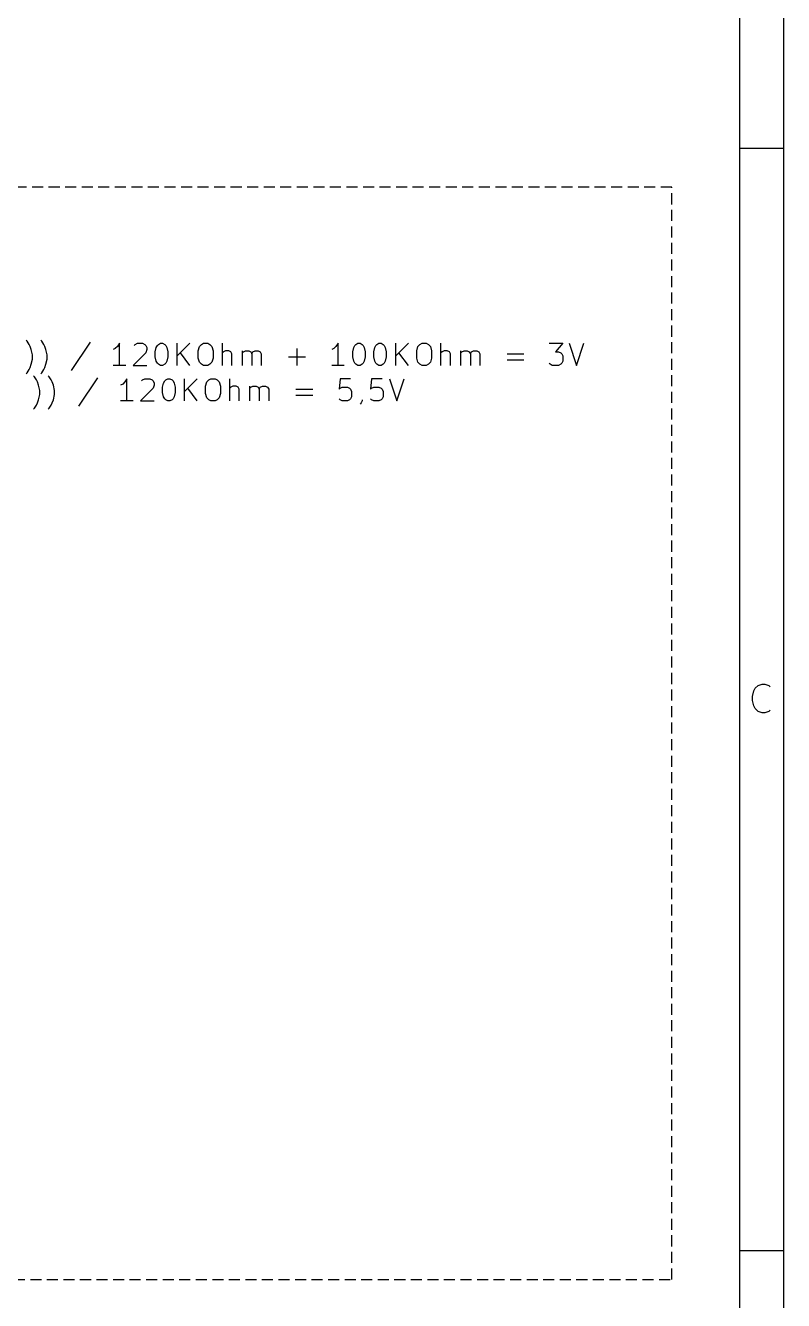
# Model space of a CAD drawing. Header units: millimetres. Extents: x 10 to 287, y -200 to -10.
# Drawn here: x 252.6 to 287, y -162.2 to -104.4 of the extents above; entities that cross this region are included whole.
import ezdxf

# ---------------------------------------------------------------- set-up
doc = ezdxf.new("R2010")
doc.units = ezdxf.units.MM
doc.linetypes.add('DASHED', pattern=[0.75, 0.5, -0.25])
doc.layers.add('LIGHTBLUE', color=172, linetype='CONTINUOUS')
doc.layers.add('RED', color=14, linetype='CONTINUOUS')

msp = doc.modelspace()

# ---------------------------------------------------------------- linework, layer by layer
at = {"layer": 'LIGHTBLUE', "linetype": 'DASHED'}
for p, q in [((281.94, -111.76), (181.61, -111.76)), ((281.94, -161.29), (281.94, -111.76)), ((181.61, -161.29), (281.94, -161.29))]:
    msp.add_line(p, q, dxfattribs=at)
at = {"layer": 'LIGHTBLUE', "linetype": 'CONTINUOUS'}
for p, q in [((252.7118, -118.7463), (252.6642, -118.6987)), ((252.8071, -118.8892), (252.7118, -118.7463)), ((252.8547, -118.9844), (252.8071, -118.8892)), ((252.9023, -119.1273), (252.8547, -118.9844)), ((253.3785, -118.7463), (253.3309, -118.6987)), ((253.4738, -118.8892), (253.3785, -118.7463)), ((253.5214, -118.9844), (253.4738, -118.8892)), ((253.569, -119.1273), (253.5214, -118.9844)), ((255.569, -118.794), (254.7119, -120.0797)), ((256.7119, -119.0797), (256.6166, -119.1273)), ((256.8071, -118.9844), (256.7119, -119.0797)), ((256.9023, -118.8416), (256.8071, -118.9844)), ((256.9023, -119.8416), (256.9023, -118.8416)), ((257.569, -118.9368), (257.6166, -118.8892)), ((257.6166, -118.8892), (257.7119, -118.8416)), ((257.7119, -118.8416), (257.95, -118.8416)), ((257.95, -118.8416), (258.0452, -118.8892)), ((258.0452, -118.8892), (258.0928, -118.9368)), ((258.0928, -118.9368), (258.1405, -119.032)), ((258.1405, -119.032), (258.1405, -119.1273)), ((258.5214, -119.2225), (258.569, -119.032)), ((258.569, -119.032), (258.6167, -118.9368)), ((258.6167, -118.9368), (258.6643, -118.8892)), ((258.6643, -118.8892), (258.7595, -118.8416)), ((258.7595, -118.8416), (258.8548, -118.8416)), ((258.8548, -118.8416), (258.95, -118.8892)), ((258.95, -118.8892), (258.9976, -118.9368)), ((258.9976, -118.9368), (259.0452, -119.032)), ((259.0452, -119.032), (259.0929, -119.2225)), ((259.5214, -119.8416), (259.5214, -118.8416)), ((260.0929, -118.8416), (259.5214, -119.413)), ((260.4738, -119.1749), (260.5214, -118.9844)), ((260.5214, -118.9844), (260.6167, -118.8892)), ((260.6167, -118.8892), (260.7119, -118.8416)), ((260.7119, -118.8416), (260.9024, -118.8416)), ((260.9024, -118.8416), (260.9976, -118.8892)), ((260.9976, -118.8892), (261.0929, -118.9844)), ((261.0929, -118.9844), (261.1405, -119.1749)), ((261.569, -119.8416), (261.569, -118.8416)), ((264.95, -119.8416), (264.95, -119.0797)), ((266.6167, -119.0797), (266.5214, -119.1273)), ((266.7119, -118.9844), (266.6167, -119.0797)), ((266.8071, -118.8416), (266.7119, -118.9844)), ((266.8071, -119.8416), (266.8071, -118.8416)), ((267.4738, -119.2225), (267.5214, -119.032)), ((267.5214, -119.032), (267.5691, -118.9368)), ((267.5691, -118.9368), (267.6167, -118.8892)), ((267.6167, -118.8892), (267.7119, -118.8416)), ((267.7119, -118.8416), (267.8072, -118.8416)), ((267.8072, -118.8416), (267.9024, -118.8892)), ((267.9024, -118.8892), (267.95, -118.9368)), ((267.95, -118.9368), (267.9976, -119.032)), ((267.9976, -119.032), (268.0453, -119.2225)), ((268.4262, -119.2225), (268.4738, -119.032)), ((268.4738, -119.032), (268.5215, -118.9368)), ((268.5215, -118.9368), (268.5691, -118.8892)), ((268.5691, -118.8892), (268.6643, -118.8416)), ((268.6643, -118.8416), (268.7596, -118.8416)), ((268.7596, -118.8416), (268.8548, -118.8892)), ((268.8548, -118.8892), (268.9024, -118.9368)), ((268.9024, -118.9368), (268.95, -119.032)), ((268.95, -119.032), (268.9977, -119.2225)), ((269.4262, -119.8416), (269.4262, -118.8416)), ((269.9977, -118.8416), (269.4262, -119.413)), ((270.3786, -119.1749), (270.4262, -118.9844)), ((270.4262, -118.9844), (270.5215, -118.8892)), ((270.5215, -118.8892), (270.6167, -118.8416)), ((270.6167, -118.8416), (270.8072, -118.8416)), ((270.8072, -118.8416), (270.9024, -118.8892)), ((270.9024, -118.8892), (270.9977, -118.9844)), ((270.9977, -118.9844), (271.0453, -119.1749)), ((271.4738, -119.8416), (271.4738, -118.8416)), ((276.3786, -118.8416), (276.9977, -118.8416)), ((276.9977, -118.8416), (276.6643, -119.2225)), ((277.2834, -118.8416), (277.6167, -119.8416)), ((277.6167, -119.8416), (277.9501, -118.8416)), ((252.9499, -119.3654), (252.9023, -119.1273)), ((252.9023, -119.794), (252.9499, -119.5559)), ((252.9499, -119.5559), (252.9499, -119.3654)), ((253.6166, -119.3654), (253.569, -119.1273)), ((253.569, -119.794), (253.6166, -119.5559)), ((253.6166, -119.5559), (253.6166, -119.3654)), ((258.0928, -119.2701), (257.5214, -119.8416)), ((258.1405, -119.1273), (258.0928, -119.2701)), ((258.5214, -119.4606), (258.5214, -119.2225)), ((258.569, -119.6511), (258.5214, -119.4606)), ((258.6167, -119.7463), (258.569, -119.6511)), ((259.0452, -119.6511), (258.9976, -119.7463)), ((259.0929, -119.4606), (259.0452, -119.6511)), ((259.0929, -119.2225), (259.0929, -119.4606)), ((260.0929, -119.8416), (259.6643, -119.2701)), ((260.4738, -119.5082), (260.4738, -119.1749)), ((260.5214, -119.6987), (260.4738, -119.5082)), ((261.1405, -119.5082), (261.0929, -119.6987)), ((261.1405, -119.1749), (261.1405, -119.5082)), ((261.6167, -119.2225), (261.569, -119.2701)), ((261.7119, -119.1749), (261.6167, -119.2225)), ((261.8548, -119.1749), (261.7119, -119.1749)), ((261.95, -119.2225), (261.8548, -119.1749)), ((261.9976, -119.3178), (261.95, -119.2225)), ((261.9976, -119.8416), (261.9976, -119.3178)), ((262.4738, -119.8416), (262.4738, -119.1749)), ((262.4738, -119.2701), (262.5215, -119.2225)), ((262.5215, -119.2225), (262.6167, -119.1749)), ((262.6167, -119.1749), (262.7596, -119.1749)), ((262.7596, -119.1749), (262.8548, -119.2225)), ((262.8548, -119.2225), (262.9024, -119.3178)), ((262.9024, -119.3178), (262.95, -119.2225)), ((262.9024, -119.3178), (262.9024, -119.8416)), ((262.95, -119.2225), (263.0453, -119.1749)), ((263.0453, -119.1749), (263.1881, -119.1749)), ((263.1881, -119.1749), (263.2834, -119.2225)), ((263.2834, -119.2225), (263.331, -119.3178)), ((263.331, -119.3178), (263.331, -119.8416)), ((264.569, -119.4606), (265.331, -119.4606)), ((267.4738, -119.4606), (267.4738, -119.2225)), ((267.5214, -119.6511), (267.4738, -119.4606)), ((267.5691, -119.7463), (267.5214, -119.6511)), ((267.9976, -119.6511), (267.95, -119.7463)), ((268.0453, -119.4606), (267.9976, -119.6511)), ((268.0453, -119.2225), (268.0453, -119.4606)), ((268.4262, -119.4606), (268.4262, -119.2225)), ((268.4738, -119.6511), (268.4262, -119.4606)), ((268.5215, -119.7463), (268.4738, -119.6511)), ((268.95, -119.6511), (268.9024, -119.7463)), ((268.9977, -119.4606), (268.95, -119.6511)), ((268.9977, -119.2225), (268.9977, -119.4606)), ((269.9977, -119.8416), (269.5691, -119.2701)), ((270.3786, -119.5082), (270.3786, -119.1749)), ((270.4262, -119.6987), (270.3786, -119.5082)), ((271.0453, -119.5082), (270.9977, -119.6987)), ((271.0453, -119.1749), (271.0453, -119.5082)), ((271.5215, -119.2225), (271.4738, -119.2701)), ((271.6167, -119.1749), (271.5215, -119.2225)), ((271.7596, -119.1749), (271.6167, -119.1749)), ((271.8548, -119.2225), (271.7596, -119.1749)), ((271.9024, -119.3178), (271.8548, -119.2225)), ((271.9024, -119.8416), (271.9024, -119.3178)), ((272.3786, -119.8416), (272.3786, -119.1749)), ((272.3786, -119.2701), (272.4263, -119.2225)), ((272.4263, -119.2225), (272.5215, -119.1749)), ((272.5215, -119.1749), (272.6644, -119.1749)), ((272.6644, -119.1749), (272.7596, -119.2225)), ((272.7596, -119.2225), (272.8072, -119.3178)), ((272.8072, -119.3178), (272.8548, -119.2225)), ((272.8072, -119.3178), (272.8072, -119.8416)), ((272.8548, -119.2225), (272.9501, -119.1749)), ((272.9501, -119.1749), (273.0929, -119.1749)), ((273.0929, -119.1749), (273.1882, -119.2225)), ((273.1882, -119.2225), (273.2358, -119.3178)), ((273.2358, -119.3178), (273.2358, -119.8416)), ((274.4738, -119.3178), (275.2358, -119.3178)), ((275.2358, -119.6035), (274.4738, -119.6035)), ((276.6643, -119.2225), (276.8072, -119.2225)), ((276.8072, -119.2225), (276.9024, -119.2701)), ((276.9024, -119.2701), (276.95, -119.3178)), ((276.95, -119.3178), (276.9977, -119.413)), ((276.9977, -119.6511), (276.95, -119.7463)), ((276.9977, -119.413), (276.9977, -119.6511)), ((252.6642, -120.2225), (252.7118, -120.1749)), ((252.7118, -120.1749), (252.8071, -120.032)), ((252.8071, -120.032), (252.8547, -119.9368)), ((252.8547, -119.9368), (252.9023, -119.794)), ((253.3309, -120.2225), (253.3785, -120.1749)), ((253.3785, -120.1749), (253.4738, -120.032)), ((253.4738, -120.032), (253.5214, -119.9368)), ((253.5214, -119.9368), (253.569, -119.794)), ((257.1881, -119.8416), (256.6166, -119.8416)), ((257.5214, -119.8416), (258.1405, -119.8416)), ((258.6643, -119.794), (258.6167, -119.7463)), ((258.7595, -119.8416), (258.6643, -119.794)), ((258.8548, -119.8416), (258.7595, -119.8416)), ((258.95, -119.794), (258.8548, -119.8416)), ((258.9976, -119.7463), (258.95, -119.794)), ((260.6167, -119.794), (260.5214, -119.6987)), ((260.7119, -119.8416), (260.6167, -119.794)), ((260.9024, -119.8416), (260.7119, -119.8416)), ((260.9976, -119.794), (260.9024, -119.8416)), ((261.0929, -119.6987), (260.9976, -119.794)), ((267.0929, -119.8416), (266.5214, -119.8416)), ((267.6167, -119.794), (267.5691, -119.7463)), ((267.7119, -119.8416), (267.6167, -119.794)), ((267.8072, -119.8416), (267.7119, -119.8416)), ((267.9024, -119.794), (267.8072, -119.8416)), ((267.95, -119.7463), (267.9024, -119.794)), ((268.5691, -119.794), (268.5215, -119.7463)), ((268.6643, -119.8416), (268.5691, -119.794)), ((268.7596, -119.8416), (268.6643, -119.8416)), ((268.8548, -119.794), (268.7596, -119.8416)), ((268.9024, -119.7463), (268.8548, -119.794)), ((270.5215, -119.794), (270.4262, -119.6987)), ((270.6167, -119.8416), (270.5215, -119.794)), ((270.8072, -119.8416), (270.6167, -119.8416)), ((270.9024, -119.794), (270.8072, -119.8416)), ((270.9977, -119.6987), (270.9024, -119.794)), ((276.4262, -119.794), (276.3786, -119.7463)), ((276.5215, -119.8416), (276.4262, -119.794)), ((276.8072, -119.8416), (276.5215, -119.8416)), ((276.9024, -119.794), (276.8072, -119.8416)), ((276.95, -119.7463), (276.9024, -119.794)), ((253.0451, -120.3562), (252.9975, -120.3086)), ((253.1404, -120.4991), (253.0451, -120.3562)), ((253.188, -120.5943), (253.1404, -120.4991)), ((253.2356, -120.7372), (253.188, -120.5943)), ((253.2832, -120.9753), (253.2356, -120.7372)), ((253.7118, -120.3562), (253.6642, -120.3086)), ((253.8071, -120.4991), (253.7118, -120.3562)), ((253.8547, -120.5943), (253.8071, -120.4991)), ((253.9023, -120.7372), (253.8547, -120.5943)), ((253.9499, -120.9753), (253.9023, -120.7372)), ((255.9023, -120.4039), (255.0452, -121.6896)), ((257.0452, -120.6896), (256.9499, -120.7372)), ((257.1404, -120.5943), (257.0452, -120.6896)), ((257.2356, -120.4515), (257.1404, -120.5943)), ((257.2356, -121.4515), (257.2356, -120.4515)), ((257.9023, -120.5467), (257.9499, -120.4991)), ((257.9499, -120.4991), (258.0452, -120.4515)), ((258.0452, -120.4515), (258.2833, -120.4515)), ((258.2833, -120.4515), (258.3785, -120.4991)), ((258.3785, -120.4991), (258.4261, -120.5467)), ((258.4261, -120.5467), (258.4738, -120.6419)), ((258.4738, -120.7372), (258.4261, -120.88)), ((258.4738, -120.6419), (258.4738, -120.7372)), ((258.8547, -120.8324), (258.9023, -120.6419)), ((258.8547, -121.0705), (258.8547, -120.8324)), ((258.9023, -120.6419), (258.95, -120.5467)), ((258.95, -120.5467), (258.9976, -120.4991)), ((258.9976, -120.4991), (259.0928, -120.4515)), ((259.0928, -120.4515), (259.1881, -120.4515)), ((259.1881, -120.4515), (259.2833, -120.4991)), ((259.2833, -120.4991), (259.3309, -120.5467)), ((259.3309, -120.5467), (259.3785, -120.6419)), ((259.3785, -120.6419), (259.4262, -120.8324)), ((259.4262, -120.8324), (259.4262, -121.0705)), ((259.8547, -121.4515), (259.8547, -120.4515)), ((260.4262, -120.4515), (259.8547, -121.0229)), ((260.8071, -120.7848), (260.8547, -120.5943)), ((260.8071, -121.1181), (260.8071, -120.7848)), ((260.8547, -120.5943), (260.95, -120.4991)), ((260.95, -120.4991), (261.0452, -120.4515)), ((261.0452, -120.4515), (261.2357, -120.4515)), ((261.2357, -120.4515), (261.3309, -120.4991)), ((261.3309, -120.4991), (261.4262, -120.5943)), ((261.4262, -120.5943), (261.4738, -120.7848)), ((261.4738, -120.7848), (261.4738, -121.1181)), ((261.9023, -121.4515), (261.9023, -120.4515)), ((261.95, -120.8324), (261.9023, -120.88)), ((262.0452, -120.7848), (261.95, -120.8324)), ((262.1881, -120.7848), (262.0452, -120.7848)), ((262.2833, -120.8324), (262.1881, -120.7848)), ((262.3309, -120.9277), (262.2833, -120.8324)), ((262.8071, -121.4515), (262.8071, -120.7848)), ((262.8071, -120.88), (262.8548, -120.8324)), ((262.8548, -120.8324), (262.95, -120.7848)), ((262.95, -120.7848), (263.0929, -120.7848)), ((263.0929, -120.7848), (263.1881, -120.8324)), ((263.1881, -120.8324), (263.2357, -120.9277)), ((263.2357, -120.9277), (263.2833, -120.8324)), ((263.2833, -120.8324), (263.3786, -120.7848)), ((263.3786, -120.7848), (263.5214, -120.7848)), ((263.5214, -120.7848), (263.6167, -120.8324)), ((263.6167, -120.8324), (263.6643, -120.9277)), ((266.9023, -120.4515), (266.8547, -120.9277)), ((267.3785, -120.4515), (266.9023, -120.4515)), ((266.9023, -120.88), (266.9976, -120.8324)), ((266.9976, -120.8324), (267.2357, -120.8324)), ((267.2357, -120.8324), (267.3309, -120.88)), ((268.3309, -120.4515), (268.2833, -120.9277)), ((268.8071, -120.4515), (268.3309, -120.4515)), ((268.3309, -120.88), (268.4262, -120.8324)), ((268.4262, -120.8324), (268.6643, -120.8324)), ((268.6643, -120.8324), (268.7595, -120.88)), ((269.1405, -120.4515), (269.4738, -121.4515)), ((269.4738, -121.4515), (269.8072, -120.4515)), ((253.188, -121.5467), (253.2356, -121.4039)), ((253.2356, -121.4039), (253.2832, -121.1658)), ((253.2832, -121.1658), (253.2832, -120.9753)), ((253.8547, -121.5467), (253.9023, -121.4039)), ((253.9023, -121.4039), (253.9499, -121.1658)), ((253.9499, -121.1658), (253.9499, -120.9753)), ((258.4261, -120.88), (257.8547, -121.4515)), ((258.9023, -121.261), (258.8547, -121.0705)), ((258.95, -121.3562), (258.9023, -121.261)), ((258.9976, -121.4039), (258.95, -121.3562)), ((259.0928, -121.4515), (258.9976, -121.4039)), ((259.2833, -121.4039), (259.1881, -121.4515)), ((259.3309, -121.3562), (259.2833, -121.4039)), ((259.3785, -121.261), (259.3309, -121.3562)), ((259.4262, -121.0705), (259.3785, -121.261)), ((260.4262, -121.4515), (259.9976, -120.88)), ((260.8547, -121.3086), (260.8071, -121.1181)), ((260.95, -121.4039), (260.8547, -121.3086)), ((261.0452, -121.4515), (260.95, -121.4039)), ((261.3309, -121.4039), (261.2357, -121.4515)), ((261.4262, -121.3086), (261.3309, -121.4039)), ((261.4738, -121.1181), (261.4262, -121.3086)), ((262.3309, -121.4515), (262.3309, -120.9277)), ((263.2357, -120.9277), (263.2357, -121.4515)), ((263.6643, -120.9277), (263.6643, -121.4515)), ((264.9023, -120.9277), (265.6643, -120.9277)), ((265.6643, -121.2134), (264.9023, -121.2134)), ((266.8547, -120.9277), (266.9023, -120.88)), ((266.9023, -121.4039), (266.8547, -121.3562)), ((266.9976, -121.4515), (266.9023, -121.4039)), ((267.3309, -121.4039), (267.2357, -121.4515)), ((267.3309, -120.88), (267.3785, -120.9277)), ((267.3785, -121.3562), (267.3309, -121.4039)), ((267.3785, -120.9277), (267.4262, -121.0229)), ((267.4262, -121.261), (267.3785, -121.3562)), ((267.4262, -121.0229), (267.4262, -121.261)), ((267.9024, -121.4039), (267.9024, -121.4515)), ((268.2833, -120.9277), (268.3309, -120.88)), ((268.3309, -121.4039), (268.2833, -121.3562)), ((268.4262, -121.4515), (268.3309, -121.4039)), ((268.7595, -121.4039), (268.6643, -121.4515)), ((268.7595, -120.88), (268.8071, -120.9277)), ((268.8071, -121.3562), (268.7595, -121.4039)), ((268.8071, -120.9277), (268.8548, -121.0229)), ((268.8548, -121.261), (268.8071, -121.3562)), ((268.8548, -121.0229), (268.8548, -121.261)), ((252.9975, -121.8324), (253.0451, -121.7848)), ((253.0451, -121.7848), (253.1404, -121.6419)), ((253.1404, -121.6419), (253.188, -121.5467)), ((253.6642, -121.8324), (253.7118, -121.7848)), ((253.7118, -121.7848), (253.8071, -121.6419)), ((253.8071, -121.6419), (253.8547, -121.5467)), ((257.5214, -121.4515), (256.9499, -121.4515)), ((257.8547, -121.4515), (258.4738, -121.4515)), ((259.1881, -121.4515), (259.0928, -121.4515)), ((261.2357, -121.4515), (261.0452, -121.4515)), ((267.2357, -121.4515), (266.9976, -121.4515)), ((267.8547, -121.5467), (267.8071, -121.5943)), ((267.9024, -121.4515), (267.8547, -121.5467)), ((268.6643, -121.4515), (268.4262, -121.4515))]:
    msp.add_line(p, q, dxfattribs=at)
at = {"layer": 'RED', "linetype": 'CONTINUOUS'}
for p, q in [((287.0022, -10), (287.0022, -200.0072)), ((285.0022, -12), (285.0022, -198.0072)), ((287.0022, -110), (285.0022, -110)), ((285.5998, -134.8508), (285.6617, -134.6032)), ((285.6617, -134.6032), (285.7236, -134.4794)), ((285.7236, -134.4794), (285.8474, -134.3556)), ((285.8474, -134.3556), (286.0331, -134.2937)), ((286.0331, -134.2937), (286.1569, -134.2937)), ((286.1569, -134.2937), (286.3426, -134.3556)), ((286.3426, -134.3556), (286.4045, -134.4175)), ((285.5998, -135.0365), (285.5998, -134.8508)), ((285.6617, -135.2841), (285.5998, -135.0365)), ((285.7236, -135.4079), (285.6617, -135.2841)), ((285.8474, -135.5318), (285.7236, -135.4079)), ((286.0331, -135.5937), (285.8474, -135.5318)), ((286.1569, -135.5937), (286.0331, -135.5937)), ((286.3426, -135.5318), (286.1569, -135.5937)), ((286.4045, -135.4698), (286.3426, -135.5318)), ((287.0022, -160), (285.0022, -160))]:
    msp.add_line(p, q, dxfattribs=at)

doc.saveas('drawing.dxf')
